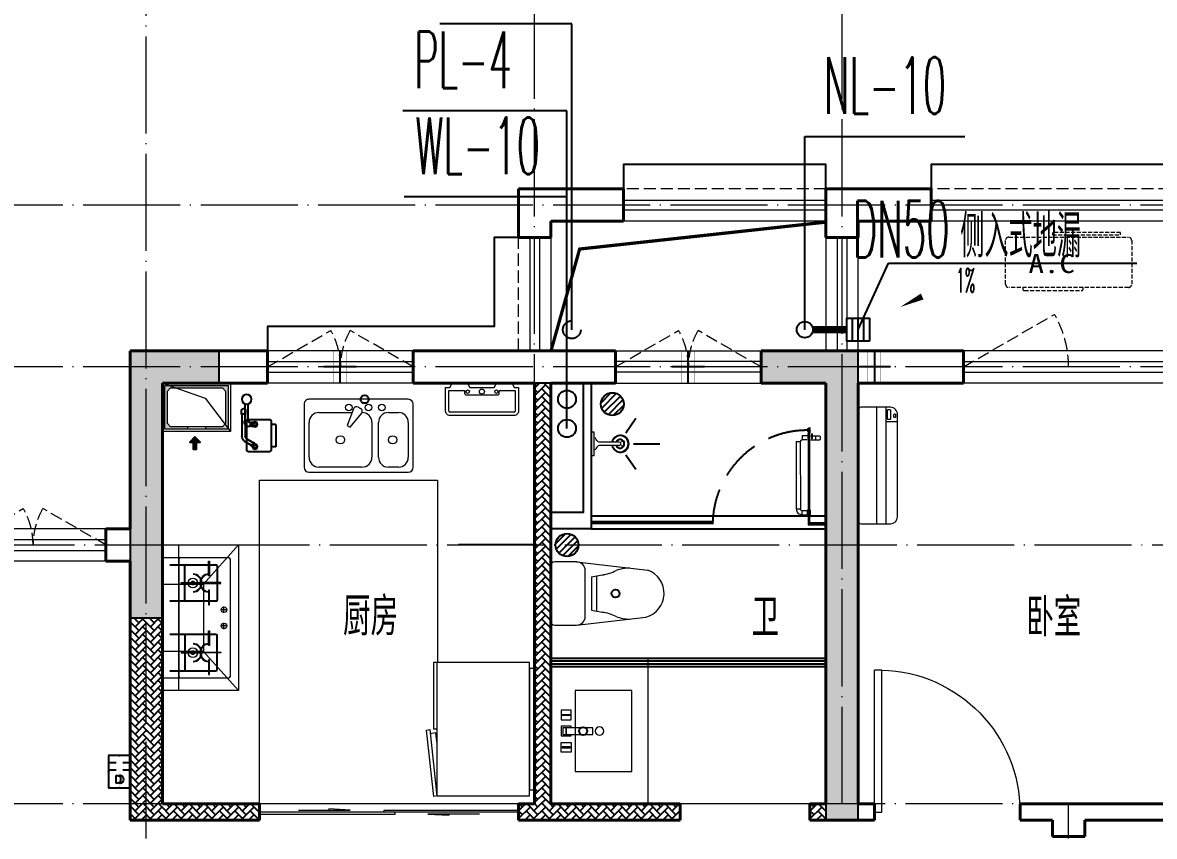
# Model space of a CAD drawing. Extents: x 27938 to 1042331, y -235042 to 1535213.
# Drawn here: x 721352 to 728347, y 370824 to 375850 of the extents above; entities that cross this region are included whole.
import ezdxf
from ezdxf.enums import TextEntityAlignment as Align

# ---------------------------------------------------------------- set-up
doc = ezdxf.new("R2010")
doc.units = 0
doc.header["$LTSCALE"] = 1000
doc.header["$MEASUREMENT"] = 0
doc.linetypes.add('DASH', pattern=[0.35, 0.25, -0.1])
doc.linetypes.add('DOTE', pattern=[2.42, 2, -0.2, 0.02, -0.2])
for name, color, linetype in [('$RECOVER_210609100354-13', 7, 'Continuous'), ('$RECOVER_210609100354-32', 7, 'Continuous'), ('3.5方案汇报，与郭总、侯月琴确定户型_t8$0$2020.03.04 -1安徽标准化洋房户型(UA）_t8_t8$0$看线', 154, 'Continuous'), ('AH-FURNITURE', 1, 'Continuous'), ('COLUMN', 9, 'Continuous'), ('CURTWALL', 4, 'Continuous'), ('DIM_凝结', 3, 'Continuous'), ('DIM_污水', 3, 'Continuous'), ('DIM_雨水', 3, 'Continuous'), ('DIM_餐饮排水', 3, 'Continuous'), ('EQUIP-安防', 3, 'Continuous'), ('EQUIP_地漏', 7, 'Continuous'), ('EQUIP_污水', 7, 'Continuous'), ('IP-bath&kitchen-JOHNSON', 4, 'Continuous'), ('P-bath&kitchen-JOHNSON', 4, 'Continuous'), ('PIPE-凝结', 150, 'N'), ('PUB_TEXT', 4, 'Continuous'), ('TWT_LEAD', 3, 'Continuous'), ('VPIPE-凝结', 150, 'Continuous'), ('VPIPE-污水', 2, 'W'), ('VPIPE-雨水', 4, 'DASH'), ('VPIPE-餐饮排水', 41, 'P'), ('保温', 6, 'Continuous'), ('建筑-排气道', 9, 'Continuous'), ('机电标识类', 1, 'Continuous'), ('看线', 251, 'Continuous')]:
    doc.layers.add(name, color=color, linetype=linetype)
for name, color, linetype, lineweight in [('DOTE', 19, 'DOTE', 9), ('LVTRY', 1, 'Continuous', 13), ('PUB_HATCH', 8, 'Continuous', 9), ('WALL', 9, 'Continuous', 40), ('WINDOW', 8, 'Continuous', 15), ('平面-排水沟', 86, 'Continuous', 15), ('平面-栏杆', 135, 'Continuous', 15), ('平面-看线', 45, 'Continuous', 15), ('平面-空调室内机', 176, 'Continuous', 9), ('平面-空调预留孔', 173, 'Continuous', 15), ('空调', 76, 'Continuous', 13), ('立面-洞口示意', 152, 'Continuous', 13)]:
    doc.layers.add(name, color=color, linetype=linetype, lineweight=lineweight)
doc.styles.add('_TCH_DIM', font='SIMPLEX.shx', dxfattribs={"width": 0.6, "oblique": 10, "bigfont": 'hztxt.shx'})
doc.styles.add('_TEL_DIM', font='SIMPLEX', dxfattribs={"width": 0.8, "height": 3.5, "bigfont": 'HZTXT'})
doc.styles.add('_TWT_SERIAL', font='simplex.shx', dxfattribs={"width": 0.6, "oblique": 10, "height": 3, "bigfont": 'aadri.shx'})
doc.styles.add('DIM_FONT', font='SIMPLEX.shx', dxfattribs={"width": 0.56})
doc.styles.get("Standard").update_dxf_attribs({"font": 'gbenor.shx', "bigfont": 'gbcbig.shx'})
doc.styles.add('黑体', font='simhei.ttf')
doc.linetypes.add('N', pattern='A,3,-0.2,["N",Standard,S=0.25,R=0,X=-0.1,Y=-0.115],-0.2', length=3.4)
doc.linetypes.add('P', pattern='A,3,-0.2,["P",Standard,S=0.25,R=0,X=-0.1,Y=-0.115],-0.2', length=3.4)
doc.linetypes.add('W', pattern='A,3,-0.2,["W",Standard,S=0.25,R=0,X=-0.1,Y=-0.115],-0.2', length=3.4)
pattern_1 = [(45, (0, 0), (0, 47.4157523), [100.584, -33.528]), (135, (23.708, 23.708), (3e-15, 47.4157523), [100.584, -33.528])]

# ---------------------------------------------------------------- blocks, each defined once
blk = doc.blocks.new('GFDGDGRDGRDG')
at = {"layer": 'DOTE', "linetype": 'DOTE', "ltscale": 0.3}
for p, q in [((615293.7, 360558.3), (615293.7, 376108.3)), ((617693.7, 368758.3), (617693.7, 376108.3)), ((619593.7, 368758.3), (619593.7, 376108.3)), ((626393.7, 372458.3), (573593.7, 372458.3)), ((626393.7, 371458.3), (573593.7, 371458.3)), ((573593.7, 370358.3), (626393.7, 370358.3)), ((626393.7, 368758.3), (573593.7, 368758.3)), ((620993.7, 360558.3), (620993.7, 368758.3))]:
    blk.add_line(p, q, dxfattribs=at)
blk = doc.blocks.new('A$C001338C2')
at = {"color": 0}
for p, q in [((845, 303.6), (55, 303.6)), ((109.1, 214.8), (109.1, 303.6)), ((0, 248.6), (0, 22)), ((900, 22), (900, 248.6)), ((22, 0), (878, 0))]:
    blk.add_line(p, q, dxfattribs=at)
at = {"color": 0, "lineweight": 5}
for p, q in [((900, 214.8), (0, 214.8)), ((900, 143.2), (0, 143.2))]:
    blk.add_line(p, q, dxfattribs=at)
at = {"color": 0}
for points in [[(73.1, 275), (56.8, 275, -0.414214), (51.3, 280.5), (51.3, 283.4, -0.414214), (56.8, 288.9), (73.1, 288.9, -0.414214), (78.6, 283.4), (78.6, 280.5, -0.414214)], [(89.2, 226.4), (22.2, 226.4, -0.414214), (16.7, 231.9), (16.7, 243.1, -0.414214), (22.2, 248.6), (89.2, 248.6, -0.414214), (94.7, 243.1), (94.7, 231.9, -0.414214)]]:
    blk.add_lwpolyline(points, format="xyb", close=True, dxfattribs=at)
for centre, radius, start, end in [((55, 248.6), 55, 90, 180), ((845, 248.6), 55, 360, 90), ((22, 22), 22, 180, 270), ((878, 22), 22, 270, 360)]:
    blk.add_arc(centre, radius, start, end, dxfattribs=at)
blk = doc.blocks.new('dongkong')
at = {"color": 0}
blk.add_wipeout([(-603756, 210771), (-603756, 210570.8), (-603836, 210570.8), (-603836, 210771)], dxfattribs=at)
at = {"layer": '机电标识类', "color": 0, "linetype": 'DASH', "ltscale": 400}
for p, q in [((-603796, 210771), (-603796, 210570.8)), ((-603896, 210670.7), (-603696, 210670.7))]:
    blk.add_line(p, q, dxfattribs=at)
at = {"layer": '空调', "color": 0, "linetype": 'DASH', "const_width": 2}
blk.add_lwpolyline([(-603756, 210771), (-603756, 210570.8), (-603836, 210570.8), (-603836, 210771)], close=True, dxfattribs=at)
blk = doc.blocks.new('VDVDVDCZSCCS')
at = {"layer": '保温', "linetype": 'ByBlock', "ltscale": 10}
h = blk.add_hatch(dxfattribs=at)
h.set_pattern_fill('AR-HBONE', color=251, scale=55)
h.set_pattern_definition(pattern_1)
h.paths.add_polyline_path([(554116.6, 373623.7), (554116.5, 371023.7), (554016.5, 371023.7), (554016.6, 373623.7)])
h = blk.add_hatch(dxfattribs=at)
h.set_pattern_fill('AR-HBONE', color=251, scale=55)
h.set_pattern_definition(pattern_1)
h.paths.add_polyline_path([(551716.6, 372173.7), (551716.5, 370923.7), (551516.5, 370923.7), (551516.6, 372173.7)])
h = blk.add_hatch(dxfattribs=at)
h.set_pattern_fill('AR-HBONE', color=251, scale=55)
h.set_pattern_definition(pattern_1)
h.paths.add_polyline_path([(551716.5, 370923.7), (551716.5, 371023.7), (552316.5, 371023.7), (552316.5, 370923.7)])
h = blk.add_hatch(dxfattribs=at)
h.set_pattern_fill('AR-HBONE', color=251, scale=55)
h.set_pattern_definition(pattern_1)
edge = h.paths.add_edge_path()
edge.add_line((553916.6, 370923.7), (553916.6, 371023.7))
edge.add_line((553917.7, 371023.7), (554916.5, 371023.7))
edge.add_line((554916.5, 371023.7), (554916.5, 370923.7))
edge.add_line((554916.5, 370923.7), (553916.6, 370923.7))
h = blk.add_hatch(dxfattribs=at)
h.set_pattern_fill('AR-HBONE', color=251, scale=55)
h.set_pattern_definition(pattern_1)
h.paths.add_polyline_path([(555716.5, 370923.7), (555716.5, 371023.7), (555816.5, 371023.7), (555816.5, 370923.7)])
at = {"layer": '保温', "color": 251, "linetype": 'ByBlock', "ltscale": 10}
blk.add_line((554116.6, 373623.7), (554016.6, 373623.7), dxfattribs=at)
blk = doc.blocks.new('HFHFHFHFTF')
at = {"layer": 'PUB_HATCH'}
for points in [[(576466.6, 373623.7), (576466.6, 373823.7), (575916.6, 373823.7), (575916.6, 372173.7), (576116.6, 372173.7), (576116.6, 373623.7)], [(580416.6, 373823.7), (579816.6, 373823.7), (579816.6, 373623.7), (580216.6, 373623.7), (580216.6, 370923.7), (580416.6, 370923.7)]]:
    blk.add_hatch(color=256, dxfattribs=at).paths.add_polyline_path(points)
at = {"layer": 'COLUMN', "color": 8}
for p, q in [((576466.6, 373823.7), (575916.6, 373823.7)), ((575916.6, 373823.7), (575916.6, 372173.7)), ((576466.6, 373623.7), (576466.6, 373823.7)), ((580416.6, 373823.7), (579816.6, 373823.7)), ((579816.6, 373823.7), (579816.6, 373623.7)), ((580416.6, 370923.7), (580416.6, 373823.7)), ((576116.6, 372173.7), (576116.6, 373623.7)), ((576116.6, 373623.7), (576466.6, 373623.7)), ((579816.6, 373623.7), (580216.6, 373623.7)), ((580216.6, 373623.7), (580216.6, 370923.7)), ((575916.6, 372173.7), (576116.6, 372173.7)), ((580216.6, 370923.7), (580416.6, 370923.7))]:
    blk.add_line(p, q, dxfattribs=at)
blk = doc.blocks.new('A$C60D053AF')
at = {"layer": 'AH-FURNITURE', "color": 0}
for p, q in [((232.5, -90), (128.3, -90)), ((232.5, -110), (128.3, -110)), ((192.5, -71), (327.6, -71)), ((192.5, -91), (327.6, -91)), ((245, -129.5), (245, -122.5)), ((265, -129.5), (265, -122.5)), ((341.7, -96.9), (370, -143.2)), ((355.9, -82.7), (384.2, -129)), ((255, -281), (255, -251)), ((393, -281), (393, -251)), ((255, -281), (393, -281))]:
    blk.add_line(p, q, dxfattribs=at)
for points in [[(170, -68, 1), (170, -94), (192.5, -94), (192.5, -68)], [(234, -251), (414, -251, 0.414214), (424, -241), (424, -111, 0.414214), (414, -101), (234, -101, 0.414214), (224, -111), (224, -241, 0.414214)], [(268, -122.5), (268, -107, 0.414214), (248, -87), (232.5, -87), (232.5, -113), (242, -113), (242, -122.5)], [(242, -152, 1), (268, -152), (268, -129.5), (242, -129.5)], [(383.8, -161.2, 1), (402.2, -142.8), (386.3, -126.9), (367.9, -145.3)]]:
    blk.add_lwpolyline(points, format="xyb", close=True, dxfattribs=at)
for centre, radius in [((100, -100), 30), ((255, -152), 15), ((393, -152), 15), ((255, -152), 10), ((393, -152), 10)]:
    blk.add_circle(centre, radius, dxfattribs=at)
for radius in [40, 20]:
    blk.add_arc((327.6, -111), radius, 45, 90, dxfattribs=at)
blk = doc.blocks.new('*U40')
h = blk.add_hatch(color=0)
h.set_gradient(color1=(0, 0, 255), rotation=180, tint=1)
h.paths.add_polyline_path([(0, 0), (-6.35, -6.35), (-6.35, -2.159), (-15, -2.159), (-15, 2.159), (-6.35, 2.159), (-6.35, 6.35)])
at = {"color": 0, "linetype": 'Continuous'}
blk.add_lwpolyline([(0, 0), (-6.35, -6.35), (-6.35, -2.159), (-15, -2.159), (-15, 2.159), (-6.35, 2.159), (-6.35, 6.35)], close=True, dxfattribs=at)
blk = doc.blocks.new('sgrsefv')
at = {"layer": 'PUB_HATCH'}
blk.add_hatch(color=0, dxfattribs=at).paths.add_polyline_path([(1112933.3, 840916.3), (1112933.3, 840646.3), (1113073.3, 840646.3), (1113073.3, 840661.3), (1112968.3, 840661.3), (1112948.3, 840681.3), (1112948.3, 840881.3), (1112968.3, 840901.3), (1113288.3, 840901.3), (1113308.3, 840881.3), (1113308.3, 840681.3), (1113288.3, 840661.3), (1113183.3, 840661.3), (1113183.3, 840646.3), (1113323.3, 840646.3), (1113323.3, 840916.3)])
at = {"layer": 'LVTRY', "color": 0}
for p, q in [((1113073.3, 840661.3), (1113073.3, 840646.3)), ((1113183.3, 840661.3), (1113183.3, 840646.3))]:
    blk.add_line(p, q, dxfattribs=at)
for points in [[(1112918.3, 840931.3), (1113338.3, 840931.3), (1113338.3, 840631.3), (1112918.3, 840631.3)], [(1112933.3, 840916.3), (1113323.3, 840916.3), (1113323.3, 840646.3), (1112933.3, 840646.3)], [(1113288.3, 840661.3), (1112968.3, 840661.3), (1112948.3, 840681.3), (1112948.3, 840881.3), (1112968.3, 840901.3), (1113288.3, 840901.3), (1113308.3, 840881.3), (1113308.3, 840681.3), (1113288.3, 840661.3)]]:
    blk.add_lwpolyline(points, close=True, dxfattribs=at)
at = {"layer": '立面-洞口示意', "color": 0}
blk.add_lwpolyline([(1112918.3, 840931.3), (1113181.8, 840837.4), (1113338.3, 840631.3)], dxfattribs=at)
at = {"layer": '建筑-排气道', "color": 8, "xscale": -5, "yscale": 5, "zscale": 5, "rotation": 270}
blk.add_blockref('*U40', (1113118.4, 840599), dxfattribs=at)
blk = doc.blocks.new('rtyg7uyhg')
at = {"layer": 'LVTRY', "color": 0}
for p, q in [((194234.6, 45488.8), (193621, 45488.8)), ((193590.3, 45458.1), (193590.3, 45069.5)), ((193682.3, 45407), (193887.8, 45407)), ((193896.4, 45429.9), (193857.6, 45326.3)), ((193875.3, 45316), (193945.6, 45401.5)), ((193925.8, 45440.4), (193940.1, 45432.2)), ((194111.9, 45407), (194173.3, 45407)), ((194265.3, 45069.5), (194265.3, 45458.1)), ((193621, 45130.8), (193621, 45345.6)), ((194009.6, 45345.6), (194009.6, 45130.8)), ((194050.5, 45130.8), (194050.5, 45345.6)), ((194234.6, 45345.6), (194234.6, 45130.8)), ((193857.6, 45326.3), (193875.3, 45316)), ((193948.3, 45069.5), (193682.3, 45069.5)), ((194173.3, 45069.5), (194111.9, 45069.5)), ((193621, 45038.8), (194234.6, 45038.8))]:
    blk.add_line(p, q, dxfattribs=at)
for centre, radius in [((193866.4, 45437.7), 20.5), ((193989.2, 45437.7), 20.5), ((194071, 45437.7), 20.5), ((193815.3, 45238.2), 25.6), ((194137.5, 45238.2), 25.6)]:
    blk.add_circle(centre, radius, dxfattribs=at)
for centre, radius, start, end in [((193621, 45458.1), 30.7, 89.99999, 179.99999), ((194234.6, 45458.1), 30.7, 359.99999, 89.99999), ((193682.3, 45345.6), 61.4, 89.99999, 179.99999), ((193915.6, 45422.7), 20.5, 59.99999, 159.46231), ((193929.8, 45414.5), 20.5, 320.53767, 59.99999), ((193948.3, 45345.6), 61.4, 359.99999, 89.99999), ((194111.9, 45345.6), 61.4, 89.99999, 179.99999), ((194173.3, 45345.6), 61.4, 359.99999, 89.99999), ((193682.3, 45130.8), 61.4, 179.99999, 269.99999), ((193948.3, 45130.8), 61.4, 269.99999, 359.99999), ((194111.9, 45130.8), 61.4, 179.99999, 269.99999), ((194173.3, 45130.8), 61.4, 269.99999, 359.99999), ((193621, 45069.5), 30.7, 179.99999, 269.99999), ((194234.6, 45069.5), 30.7, 269.99999, 359.99999)]:
    blk.add_arc(centre, radius, start, end, dxfattribs=at)
at = {"layer": 'LVTRY', "color": 0, "style": 'DIM_FONT', "width": 0.8, "flags": 9}
for tag in ['YSIZE', 'XSIZE']:
    blk.add_attdef(tag, (193927.8, 45487.8), '', height=0.5, rotation=89.99999, dxfattribs=at)
blk = doc.blocks.new('A-Kitchen-7')
at = {"layer": 'LVTRY', "color": 0}
for p, q in [((-518.7, 779.7), (-7.2, 834.3)), ((-3.6, 810.6), (-515, 756)), ((-29.1, 767), (-35.2, 806.4)), ((-7.2, 834.3), (-3.6, 810.6)), ((-515, 756), (-518.7, 779.7)), ((515, 756), (-515, 756)), ((-515, 756), (-515, 40)), ((-485.6, 760.5), (-484.9, 756)), ((-29.1, 767), (-112.1, 756)), ((515, 780), (0, 780)), ((0, 756), (0, 780)), ((515, 756), (515, 780)), ((515, 40), (515, 756)), ((-515, 40), (515, 40))]:
    blk.add_line(p, q, dxfattribs=at)
blk.add_lwpolyline([(-468.9, 40), (-468.9, 0), (468.9, 0), (468.9, 40)], close=True, dxfattribs=at)
blk = doc.blocks.new('FRSDFDGDGDRGDR')
at = {"layer": '平面-空调预留孔', "color": 0}
for p, q in [((699618.9, 775447.8), (699746.3, 775447.8)), ((699746.3, 775447.8), (699746.3, 775355.4)), ((699612.3, 775044), (699612.3, 775441.2)), ((699719.9, 775342.2), (699719.9, 775143)), ((699726.5, 775348.8), (699739.7, 775348.8)), ((699726.5, 775136.4), (699739.7, 775136.4)), ((699746.3, 775129.8), (699746.3, 775037.4)), ((699746.3, 775037.4), (699618.9, 775037.4))]:
    blk.add_line(p, q, dxfattribs=at)
blk.add_lwpolyline([(699766.1, 775166.7), (699792.5, 775153.5), (699792.5, 775057.2), (699766.1, 775044), (699766.1, 775017.6), (699618.9, 775017.6, -0.414214), (699592.5, 775044), (699592.5, 775441.2, -0.414214), (699618.9, 775467.6), (699766.1, 775467.6), (699766.1, 775441.2), (699792.5, 775428), (699792.5, 775331.6), (699766.1, 775318.4)], format="xyb", close=True, dxfattribs=at)
for centre, radius in [((699739.7, 775331.6), 10.6), ((699739.7, 775243.2), 15.8), ((699739.7, 775153.5), 10.6)]:
    blk.add_circle(centre, radius, dxfattribs=at)
for centre, start, end in [((699618.9, 775441.2), 90, 180), ((699726.5, 775342.2), 90, 180), ((699739.7, 775355.4), 270, 360), ((699726.5, 775143), 180, 270), ((699739.7, 775129.8), 0, 90), ((699618.9, 775044), 180, 270)]:
    blk.add_arc(centre, 6.6, start, end, dxfattribs=at)
blk = doc.blocks.new('vcxvcdfvdxv')
at = {"layer": 'LVTRY', "color": 0}
for p, q in [((582293.7, 370358.3), (582763.9, 370358.3)), ((582393.7, 369458.3), (582393.7, 370358.3)), ((582547.9, 370115.4), (582763.9, 370358.3)), ((582763.9, 370358.3), (582763.9, 369458.3)), ((582703.7, 370278.3), (582303.7, 370278.3)), ((582338.7, 370238.3), (582623.7, 370238.3)), ((582393.7, 370268.3), (582393.7, 369548.3)), ((582578.9, 370168.3), (582578.9, 370258.3)), ((582578.9, 370258.3), (582583.4, 370258.3)), ((582583.4, 370258.3), (582583.4, 370168.3)), ((582713.7, 369548.3), (582713.7, 370268.3)), ((582338.7, 370233.3), (582623.7, 370233.3)), ((582428.7, 370018.3), (582428.7, 370228.3)), ((582433.7, 370018.3), (582433.7, 370228.3)), ((582583.4, 370168.3), (582578.9, 370168.3)), ((582628.7, 370228.3), (582628.7, 370018.3)), ((582633.7, 370228.3), (582633.7, 370018.3)), ((582293.7, 370115.4), (582547.9, 370115.4)), ((582393.7, 369700.3), (582393.7, 370115.4)), ((582408.7, 370125.6), (582536.2, 370125.6)), ((582408.7, 370121.1), (582408.7, 370125.6)), ((582536.2, 370121.1), (582408.7, 370121.1)), ((582653.7, 370125.6), (582526.2, 370125.6)), ((582526.2, 370125.6), (582526.2, 370121.1)), ((582526.2, 370121.1), (582653.7, 370121.1)), ((582536.2, 370125.6), (582536.2, 370121.1)), ((582547.9, 370115.4), (582547.9, 369700.3)), ((582653.7, 370121.1), (582653.7, 370125.6)), ((582583.4, 370078.3), (582578.9, 370078.3)), ((582578.9, 370078.3), (582578.9, 369988.3)), ((582583.4, 369988.3), (582583.4, 370078.3)), ((582623.7, 370013.3), (582338.7, 370013.3)), ((582623.7, 370008.3), (582338.7, 370008.3)), ((582578.9, 369988.3), (582583.4, 369988.3)), ((582693.1, 369958.3), (582654.3, 369958.3)), ((582673.7, 369938.9), (582673.7, 369977.7)), ((582578.9, 369738.3), (582578.9, 369828.3)), ((582578.9, 369828.3), (582583.4, 369828.3)), ((582583.4, 369828.3), (582583.4, 369738.3)), ((582693.1, 369858.3), (582654.3, 369858.3)), ((582673.7, 369838.9), (582673.7, 369877.7)), ((582623.7, 369808.3), (582338.7, 369808.3)), ((582623.7, 369803.3), (582338.7, 369803.3)), ((582428.7, 369798.3), (582428.7, 369588.3)), ((582433.7, 369798.3), (582433.7, 369588.3)), ((582628.7, 369588.3), (582628.7, 369798.3)), ((582633.7, 369588.3), (582633.7, 369798.3)), ((582547.9, 369700.3), (582293.7, 369700.3)), ((582536.2, 369695.6), (582408.7, 369695.6)), ((582408.7, 369695.6), (582408.7, 369691.1)), ((582408.7, 369691.1), (582536.2, 369691.1)), ((582526.2, 369691.1), (582526.2, 369695.6)), ((582526.2, 369695.6), (582653.7, 369695.6)), ((582653.7, 369691.1), (582526.2, 369691.1)), ((582536.2, 369691.1), (582536.2, 369695.6)), ((582763.9, 369458.3), (582547.9, 369700.3)), ((582583.4, 369738.3), (582578.9, 369738.3)), ((582653.7, 369695.6), (582653.7, 369691.1)), ((582583.4, 369648.3), (582578.9, 369648.3)), ((582578.9, 369648.3), (582578.9, 369558.3)), ((582583.4, 369558.3), (582583.4, 369648.3)), ((582303.7, 369538.3), (582703.7, 369538.3)), ((582338.7, 369583.3), (582623.7, 369583.3)), ((582338.7, 369578.3), (582623.7, 369578.3)), ((582578.9, 369558.3), (582583.4, 369558.3)), ((582763.9, 369458.3), (582293.7, 369458.3))]:
    blk.add_line(p, q, dxfattribs=at)
blk.add_lwpolyline([(582893.7, 368758.3), (582893.7, 370758.3), (583993.7, 370758.3), (583993.7, 369632.3)], dxfattribs=at)
for centre, radius in [((582481.2, 370123.3), 29.7), ((582481.2, 370123.3), 11.7), ((582673.7, 369958.3), 17), ((582673.7, 369858.3), 17), ((582481.2, 369693.3), 29.7), ((582481.2, 369693.3), 11.7)]:
    blk.add_circle(centre, radius, dxfattribs=at)
for centre, radius, start, end in [((582403.7, 370268.3), 10, 90, 180), ((582438.7, 370228.3), 10, 90, 180), ((582623.7, 370228.3), 10, 0, 90), ((582703.7, 370268.3), 10, 0, 90), ((582438.7, 370228.3), 5, 90, 180), ((582481.2, 370123.3), 56.7, 2.27424, 87.72576), ((582481.2, 370123.3), 52.2, 2.47041, 87.52959), ((582581.2, 370123.3), 56.7, 92.27424, 177.72576), ((582581.2, 370123.3), 52.2, 92.47041, 177.52959), ((582623.7, 370228.3), 5, 0, 90), ((582481.2, 370123.3), 56.7, 272.27424, 357.72576), ((582481.2, 370123.3), 52.2, 272.47041, 357.52959), ((582581.2, 370123.3), 56.7, 182.27424, 267.72576), ((582581.2, 370123.3), 52.2, 182.47041, 267.52959), ((582438.7, 370018.3), 10, 180, 270), ((582438.7, 370018.3), 5, 180, 270), ((582623.7, 370018.3), 5, 270, 0), ((582623.7, 370018.3), 10, 270, 0), ((582438.7, 369798.3), 10, 90, 180), ((582438.7, 369798.3), 5, 90, 180), ((582481.2, 369693.3), 56.7, 2.27424, 87.72576), ((582581.2, 369693.3), 56.7, 92.27424, 177.72576), ((582623.7, 369798.3), 10, 0, 90), ((582623.7, 369798.3), 5, 0, 90), ((582481.2, 369693.3), 52.2, 2.47041, 87.52959), ((582481.2, 369693.3), 56.7, 272.27424, 357.72576), ((582481.2, 369693.3), 52.2, 272.47041, 357.52959), ((582581.2, 369693.3), 56.7, 182.27424, 267.72576), ((582581.2, 369693.3), 52.2, 92.47041, 177.52959), ((582581.2, 369693.3), 52.2, 182.47041, 267.52959), ((582403.7, 369548.3), 10, 180, 270), ((582438.7, 369588.3), 10, 180, 270), ((582438.7, 369588.3), 5, 180, 270), ((582623.7, 369588.3), 5, 270, 0), ((582623.7, 369588.3), 10, 270, 0), ((582703.7, 369548.3), 10, 270, 0)]:
    blk.add_arc(centre, radius, start, end, dxfattribs=at)
at = {"color": 8}
for name, p in [('sgrsefv', (-530624.6, -469573)), ('rtyg7uyhg', (389578.4, 325769.5))]:
    blk.add_blockref(name, p, dxfattribs=at)
at = {"color": 8, "rotation": 90}
blk.add_blockref('FRSDFDGDGDRGDR', (1359511.2, -328434.2), dxfattribs=at)
at = {"color": 8, "xscale": -1, "rotation": 90}
blk.add_blockref('A$C60D053AF', (582713.7, 371358.3), dxfattribs=at)
at = {"layer": 'LVTRY', "color": 8, "extrusion": (0, 0, -1), "xscale": -0.7999999999883585, "yscale": 0.7999999999883585, "zscale": -0.7999999999883585, "rotation": 270}
blk.add_blockref('A-Kitchen-7', (-584593.7, 369220.3), dxfattribs=at)
blk = doc.blocks.new('$equip$00002628')
at = {"color": 0, "linetype": 'Continuous'}
for p, q in [((-0.625, 0.415), (0.625, 0.415)), ((-0.625, -0.415), (-0.625, 0.415)), ((-0.472, 0.01), (-0.409, 0.01)), ((-0.446, -0.138), (-0.395, 0.058)), ((-0.395, 0.058), (-0.395, 0.058)), ((-0.395, 0.058), (-0.206, 0.058)), ((-0.206, 0.058), (-0.155, -0.138)), ((-0.191, 0.01), (-0.129, 0.01)), ((0.071, 0.129), (0.071, 0.415)), ((0.35, 0.129), (0.35, 0.415)), ((0.625, 0.415), (0.625, -0.415)), ((0.625, -0.415), (-0.625, -0.415)), ((-0.155, -0.138), (-0.446, -0.138)), ((0.071, -0.415), (0.071, -0.129)), ((0.35, -0.415), (0.35, -0.129))]:
    blk.add_line(p, q, dxfattribs=at)
at = {"color": 0, "const_width": 0.05}
blk.add_lwpolyline([(-0.625, 0.415), (0.625, 0.415), (0.625, -0.415), (-0.625, -0.415), (-0.625, 0.415), (0.625, 0.415)], dxfattribs=at)
at = {"color": 0, "linetype": 'Continuous'}
blk.add_arc((-0.3, -0.011), 0.173, 6.9897, 173.0103, dxfattribs=at)
at = {"color": 0}
for p in [(-0.625, 0), (0, 0.415), (0, -0.415), (0.625, 0)]:
    blk.add_point(p, dxfattribs=at)
at = {"color": 0, "style": '_TEL_DIM', "flags": 1}
blk.add_attdef('A', text='', height=0.000025, dxfattribs=at).set_placement((0, 0), align=Align.MIDDLE_CENTER)
blk = doc.blocks.new('HGFHGGGDFGRD')
at = {"layer": 'EQUIP-安防', "color": 8, "xscale": -160, "yscale": 160, "zscale": 160, "rotation": 270}
blk.add_blockref('$equip$00002628', (721950.2, 371223.7), dxfattribs=at)
blk = doc.blocks.new('gsergvr')
at = {"layer": '平面-空调预留孔', "color": 0, "linetype": 'DASH', "ltscale": 0.1}
for p, q in [((34075.4, 17176.2), (34075.4, 17166.2)), ((34085.4, 17156.2), (34438.2, 17156.2)), ((34448.2, 17166.2), (34448.2, 17176.2))]:
    blk.add_line(p, q, dxfattribs=at)
blk.add_lwpolyline([(34679.3, 17515.3), (34259.5, 17515.3), (34259.5, 17500.2), (34679.3, 17500.2)], close=True, dxfattribs=at)
blk.add_lwpolyline([(34728.6, 17176.2), (33988.6, 17176.2, -0.414214), (33968.6, 17196.2), (33968.6, 17466.2, -0.414214), (33988.6, 17486.2), (34728.6, 17486.2, -0.414214), (34748.6, 17466.2), (34748.6, 17196.2, -0.414214)], format="xyb", close=True, dxfattribs=at)
for centre, start, end in [((34085.4, 17166.2), 180, 270), ((34438.2, 17166.2), 270, 0)]:
    blk.add_arc(centre, 10, start, end, dxfattribs=at)
at = {"layer": '平面-空调预留孔', "color": 0, "linetype": 'DASH', "ltscale": 0.1, "style": '黑体', "width": 1.2}
blk.add_text('A.C', height=117.05, dxfattribs=at).set_placement((34110.9, 17264.8))
blk = doc.blocks.new('rtyryrtyeeretee')
at = {"layer": '平面-空调预留孔', "color": 8}
blk.add_blockref('gsergvr', (635673.5, 326705.8), dxfattribs=at)
blk = doc.blocks.new('rrrrrrrrrrrra')
at = {"color": 0}
for p, q in [((-112.4, 458.7), (-112.4, 324.3)), ((252.6, 483.7), (-87.4, 483.7)), ((277.6, 324.3), (277.6, 458.7)), ((-112.4, 324.3), (-63.7, -103.4)), ((277.6, 324.3), (227.5, -115.6)), ((-59.1, 271.1), (224.3, 271.1)), ((-20.6, 232.4), (-34.2, 153.6)), ((185.8, 232.4), (-20.6, 232.4)), ((185.8, 232.4), (199.4, 153.6)), ((191.3, 200.5), (-26.1, 200.5))]:
    blk.add_line(p, q, dxfattribs=at)
for centre, radius, start, end in [((-87.4, 458.7), 25, 90, 180), ((252.6, 458.7), 25, 0, 90), ((-59.1, 324.3), 53.3, 180, 270), ((224.3, 324.3), 53.3, 270, 0), ((-322.6, 209.8), 293.8, 333.53685, 351.48282), ((487.8, 209.8), 293.8, 188.51718, 206.46315), ((149, -3.2), 224.1, 158.52022, 180), ((16.2, -3.2), 224.1, 0, 21.47978), ((83.8, -63.6), 152.8, 195.07732, 340.11812)]:
    blk.add_arc(centre, radius, start, end, dxfattribs=at)
blk = doc.blocks.new('A$C1E0F638F')
at = {"color": 0}
for points in [[(499.7, 435.1), (499.7, 85.1), (0, 85.1), (0, 435.1)], [(269.9, 30), (229.9, 30), (229.9, 195), (269.9, 195)], [(119.9, 0), (179.9, 0), (179.9, 60), (119.9, 60)], [(146.9, 55), (152.9, 55), (152.9, 5), (146.9, 5)], [(229.9, 30), (269.9, 30), (269.9, 10), (229.9, 10)], [(379.9, 0), (319.9, 0), (319.9, 60), (379.9, 60)], [(352.9, 55), (346.9, 55), (346.9, 5), (352.9, 5)]]:
    blk.add_lwpolyline(points, close=True, dxfattribs=at)
blk.add_lwpolyline([(269.9, 60), (279.9, 60), (279.9, 0), (219.9, 0), (219.9, 60), (229.9, 60)], dxfattribs=at)
blk.add_circle((249.9, 236.3), 26, dxfattribs=at)
blk = doc.blocks.new('135')
blk.add_hatch(color=0).paths.add_polyline_path([(4.8, 1.8), (3.6, -1), (-4.7, 2.5), (-3.5, 5.3)])
at = {"color": 0}
for p, q in [((-6.3, 2.6), (5.4, -2.3)), ((-5.7, 2.9), (-5.2, 2.7)), ((-5.6, 18.9), (-3.4, 19.4)), ((-3.4, 19.4), (-5.5, 19.4)), ((5.2, 10.9), (-5.3, 10.9)), ((5.2, 9.7), (-5.2, 9.7)), ((-5.2, 2.7), (-3.8, 5.9)), ((-5, 10.9), (-5, 30.5)), ((-3.8, 5.9), (5.4, 2.1)), ((0, 0), (0, 39.1)), ((5.6, 18.9), (3.4, 19.3)), ((3.4, 19.3), (5.6, 19.3)), ((4.1, -1.2), (5.4, 2.1)), ((5, 10.9), (5, 32.3)), ((4.1, -1.2), (5.7, -1.8))]:
    blk.add_line(p, q, dxfattribs=at)
for centre, radius, start, end in [((6.2, 15.8), 13.5, 151.01474, 204.84033), ((13.5, 4.2), 20.5, 163.09243, 182.0012), ((-6, 3.6), 1, 184.22753, 248.46611), ((8.6, 15.5), 14.6, 166.278, 198.09535), ((13.5, 4.2), 19.5, 163.74431, 182.52687), ((-5.5, 3.3), 0.5, 181.9385, 247.25971), ((-5.2, 22.1), 0.5, 335.76434, 151.01474), ((3.8, 18.1), 9.42, 155.76434, 171.97728), ((5.2, 22.3), 0.5, 29.84246, 204.57404), ((-5.9, 17.2), 11.7, 10.47502, 24.57404), ((29.1, 6.7), 24, 172.94395, 199.23182), ((-6.3, 15.4), 12.4, 338.64492, 16.0476), ((-6, 15.8), 13.4, 334.91114, 29.84246), ((26.4, 6.3), 20.6, 169.14538, 199.95258), ((5.9, -1.2), 1.17, 247.45971, 19.95258), ((5.9, -1.4), 0.5, 247.45971, 19.23182)]:
    blk.add_arc(centre, radius, start, end, dxfattribs=at)
blk.add_open_spline([(-5, 30.5), (-4.1, 31.3), (-2.3, 33), (0.9, 29.2), (3.5, 31.1), (5, 32.3)], degree=3, knots=[0, 0, 0, 0, 3.066329, 6.218313, 11.124135, 11.124135, 11.124135, 11.124135], dxfattribs=at)
blk = doc.blocks.new('SDFAWERAWER')
at = {"layer": 'LVTRY', "color": 0}
for p, q in [((593987.8, -1242190.5), (593978.2, -1242214)), ((594017.1, -1242202.5), (593987.8, -1242190.5)), ((594015.8, -1242220.4), (594027.2, -1242192.7)), ((594025.7, -1242203.9), (594018.5, -1242221.5)), ((594022.6, -1242211.4), (594029.8, -1242193.8)), ((594025.4, -1242210.8), (594031.1, -1242196.8)), ((594027.2, -1242192.7), (594033, -1242195.1)), ((594029.8, -1242193.8), (594031.1, -1242196.8)), ((594032.2, -1242197.2), (594033, -1242195.1)), ((594033, -1242195.1), (594034, -1242197.4)), ((594033.8, -1242197.9), (594034, -1242197.4)), ((594047.3, -1242200.9), (594035.9, -1242228.7)), ((594041.6, -1242228.5), (594051.2, -1242205)), ((594049.9, -1242202), (594043.3, -1242218.2)), ((594047.3, -1242200.9), (594049.9, -1242202)), ((594049.9, -1242202), (594051.2, -1242205)), ((593941.2, -1242210.1), (593783.7, -1242594.8)), ((593964.6, -1242219.7), (593807.2, -1242604.4)), ((593941.2, -1242210.1), (593964.6, -1242219.7)), ((594007.5, -1242226), (593978.2, -1242214)), ((594015.8, -1242220.4), (594021.7, -1242222.8)), ((594018.5, -1242221.5), (594021.5, -1242220.3)), ((594025.4, -1242210.8), (594021.5, -1242220.3)), ((594022.6, -1242220.7), (594021.7, -1242222.8)), ((594021.7, -1242222.8), (594023.9, -1242221.9)), ((594024.2, -1242221.4), (594023.9, -1242221.9)), ((594027.7, -1242234.3), (594078.4, -1242255)), ((594035.9, -1242228.7), (594038.6, -1242229.7)), ((594037.3, -1242210.8), (594088, -1242231.6)), ((594038.6, -1242229.7), (594045.2, -1242213.6)), ((594038.6, -1242229.7), (594041.6, -1242228.5)), ((594057.1, -1242246.3), (594066.7, -1242222.8)), ((593783.7, -1242594.8), (593807.2, -1242604.4)), ((593803.2, -1242641.3), (593812.8, -1242617.9)), ((593812.8, -1242617.9), (593842.2, -1242629.9)), ((593845.2, -1242628.6), (593833.8, -1242656.3)), ((593845.2, -1242628.6), (593842.2, -1242629.9)), ((593847.8, -1242629.7), (593845.2, -1242628.6)), ((593803.2, -1242641.3), (593832.6, -1242653.3)), ((593842.2, -1242629.9), (593832.6, -1242653.3)), ((593833.8, -1242656.3), (593832.6, -1242653.3)), ((593836.5, -1242657.4), (593833.8, -1242656.3)), ((593847.8, -1242629.7), (593836.5, -1242657.4)), ((593847.1, -1242661.8), (593858.5, -1242634.1)), ((593847.1, -1242661.8), (593849.8, -1242662.9)), ((593849.8, -1242662.9), (593861.2, -1242635.2)), ((593852.1, -1242661.9), (593862.1, -1242637.4)), ((593858.5, -1242634.1), (593861.2, -1242635.2)), ((593861.2, -1242635.2), (593862.1, -1242637.4))]:
    blk.add_line(p, q, dxfattribs=at)
blk.add_lwpolyline([(593823.5, -1242717), (594045.8, -1242173.9), (594036.5, -1242170.2), (593814.2, -1242713.2)], close=True, dxfattribs=at)
blk.add_arc((594075.3, -1242240), 15.3, 281.79322, 33.70188, dxfattribs=at)
for centre, major_axis, start_param, end_param in [((593974.2, -1242223.6), (3.93, 9.6), 0, 1.570796), ((593816.8, -1242608.3), (13.5, 33.1), 1.570796, 3.141593), ((593816.8, -1242608.3), (3.93, 9.6), 1.570796, 3.141593)]:
    blk.add_ellipse(centre, major_axis=major_axis, ratio=1, start_param=start_param, end_param=end_param, dxfattribs=at)
at = {"layer": 'P-bath&kitchen-JOHNSON', "color": 0, "linetype": 'DASH'}
blk.add_arc((593809.8, -1242714), 586.2, 67.53695, 157.13247, dxfattribs=at)
at = {"layer": 'LVTRY', "color": 8, "xscale": -1, "rotation": 157.7329157530927}
blk.add_blockref('135', (594045.3, -1242161.9), dxfattribs=at)
blk = doc.blocks.new('A$C5DCB2F21')
at = {"layer": 'IP-bath&kitchen-JOHNSON', "color": 0}
for p, q in [((-68.3, -213.2), (-157.7, -275)), ((-0.1, -261.4), (-0.1, -424.7)), ((68.2, -213.2), (157.6, -275))]:
    blk.add_line(p, q, dxfattribs=at)
for centre, major_axis, ratio, start_param, end_param in [((0, -178.8), (-51, 0), 0.990052, -1.36297, 4.504563), ((0, -177.8), (-26.8, 0), 0.994812, -1.167677, 4.309269)]:
    blk.add_ellipse(centre, major_axis=major_axis, ratio=ratio, start_param=start_param, end_param=end_param, dxfattribs=at)
at = {"layer": 'LVTRY', "color": 0}
for p, q in [((73.6, 0), (-73.6, 0)), ((-10.5, -173.5), (-10.5, -49.3)), ((10.6, -173.5), (10.6, -49.3))]:
    blk.add_line(p, q, dxfattribs=at)
blk.add_lwpolyline([(73.6, 0), (73.6, -15.8), (-73.6, -15.8), (-73.6, 0)], dxfattribs=at)
for points in [[(-26.3, -30.7, -0.364142), (-37.8, -15.8, -0.020495)], [(-10.5, -49.4, 0.214893), (-26.3, -30.7, 7.649644)], [(10.6, -49.3, -0.21439), (26.3, -30.7, -7.649644)], [(26.3, -30.7, 0.364142), (37.8, -15.8, 0.020495)]]:
    blk.add_lwpolyline(points, format="xyb", dxfattribs=at)
blk.add_arc((0, -173.5), 10.5, 180, 0, dxfattribs=at)
for centre, major_axis, ratio, start_param, end_param in [((0, -181.3), (53.6, 0), 0.987577, 1.76809, 7.656688), ((-12.4, -164.7), (0, 1.43), 0.85, -1.570796, 4.712389), ((-12.4, -189.2), (0, 1.43), 0.85, 4.712389, 10.995574), ((12.5, -164.7), (0, 1.43), 0.85, 4.712389, 10.995574), ((12.5, -189.2), (0, 1.43), 0.85, 4.712389, 10.995574)]:
    blk.add_ellipse(centre, major_axis=major_axis, ratio=ratio, start_param=start_param, end_param=end_param, dxfattribs=at)
blk = doc.blocks.new('$TwtSys$00000137')
at = {"color": 7}
for p, q in [((-46.875, -93.75), (-46.875, 93.75)), ((0, -93.75), (0, 93.75)), ((46.875, -93.75), (46.875, 93.75))]:
    blk.add_line(p, q, dxfattribs=at)
blk.add_lwpolyline([(-93.75, -93.75), (93.75, -93.75), (93.75, 93.75), (-93.75, 93.75)], close=True, dxfattribs=at)
blk = doc.blocks.new('$WINLIB2D$00000001')
at = {"color": 0}
for points in [[(-0.5, 0.5), (-0.5, -0.5)], [(-0.5, 0.5), (0.5, 0.5)], [(0.5, -0.5), (0.5, 0.5)], [(0.5, 0.1667), (-0.5, 0.1667)], [(0.5, -0.1667), (-0.5, -0.1667)], [(-0.5, -0.5), (0.5, -0.5)]]:
    blk.add_lwpolyline(points, dxfattribs=at)
blk = doc.blocks.new('$DorLib2D$00000001')
for p, q in [((0.45, 0.975), (0.5, 0.975)), ((0.45, 0), (0.45, 0.975)), ((0.5, 0), (0.5, 0.975)), ((0.5, 0), (0.45, 0))]:
    blk.add_line(p, q)
at = {"lineweight": 13}
blk.add_arc((0.475, 0), 0.975, 91.46928, 180, dxfattribs=at)
blk = doc.blocks.new('$DorLib2D$00000131')
at = {"color": 0, "linetype": 'Continuous'}
for p, q in [((0.15, 0.125), (0.2319, 0.1973)), ((0.2319, 0.1973), (0.2319, 0.125)), ((-0.5, 0.125), (-0.5, 0)), ((0.0192, 0.125), (-0.5, 0.125)), ((0.0192, 0), (0.0192, 0.125)), ((0.35, 0.125), (0.15, 0.125)), ((-0.5, 0), (0.0192, 0)), ((-0.024, 0), (0.5, 0)), ((-0.024, -0.125), (-0.024, 0)), ((0.5, 0), (0.5, -0.125)), ((-0.35, -0.125), (-0.15, -0.125)), ((-0.2319, -0.1973), (-0.2319, -0.125)), ((-0.15, -0.125), (-0.2319, -0.1973)), ((0.5, -0.125), (-0.024, -0.125))]:
    blk.add_line(p, q, dxfattribs=at)
blk = doc.blocks.new('$TwtSys$00000141')
for p, q in [((-141, 12), (-15, 138)), ((-141, 12), (-15, 138)), ((-131, -53), (53, 131)), ((-131, -53), (53, 131)), ((-100, -100), (100, 100)), ((-100, -100), (100, 100)), ((-49, -131), (131, 49)), ((-49, -131), (131, 49)), ((17, -138), (138, -17)), ((17, -138), (138, -17))]:
    blk.add_line(p, q)
blk.add_circle((0, 0), 141)
blk.add_circle((0, 0), 141)
blk = doc.blocks.new('$TwtSys$00000147')
blk.add_circle((0, 0, 0), 25)

msp = doc.modelspace()

# ---------------------------------------------------------------- linework, layer by layer
at = {"layer": '$RECOVER_210609100354-13', "color": 8}
msp.add_line((724516.6, 372623.7), (724046.4, 372623.7), dxfattribs=at)
at = {"layer": '$RECOVER_210609100354-32', "color": 8}
for points in [[(724866.6, 373623.7), (724866.6, 372723.4), (724616.6, 372723.4)], [(724816.6, 373623.7), (724816.6, 372823.4), (724616.6, 372823.4)]]:
    msp.add_lwpolyline(points, dxfattribs=at)
at = {"layer": 'CURTWALL', "color": 8}
for p, q in [((724616.6, 371923.7), (726316.6, 371923.7)), ((724616.6, 371923.7), (724616.6, 371873.7)), ((726316.6, 371923.7), (726316.6, 371873.7)), ((724616.6, 371907.1), (726316.6, 371907.1)), ((724616.6, 371890.4), (726316.6, 371890.4)), ((724616.6, 371873.7), (726316.6, 371873.7))]:
    msp.add_line(p, q, dxfattribs=at)
at = {"layer": 'DIM_凝结'}
for p, q in [((726186.6, 373953.7), (726186.6, 375146.3)), ((726186.6, 375146.3), (727176.1, 375146.3))]:
    msp.add_line(p, q, dxfattribs=at)
at = {"layer": 'DIM_污水'}
for p, q in [((724716.6, 374774.7), (723709.7, 374774.7)), ((724716.6, 373343.7), (724716.6, 374774.7))]:
    msp.add_line(p, q, dxfattribs=at)
at = {"layer": 'DIM_雨水'}
for p, q in [((724746.6, 375843.5), (723931.5, 375843.5)), ((724746.6, 373953.7), (724746.6, 375843.5))]:
    msp.add_line(p, q, dxfattribs=at)
at = {"layer": 'DIM_餐饮排水'}
for p, q in [((724716.6, 375306.2), (723701.5, 375306.2)), ((724716.6, 373523.7), (724716.6, 375306.2))]:
    msp.add_line(p, q, dxfattribs=at)
at = {"layer": 'IP-bath&kitchen-JOHNSON', "color": 8}
for p, q in [((724866.6, 372803.4), (726316.6, 372803.4)), ((724866.6, 372768.4), (725616.6, 372768.4)), ((724866.6, 372758.4), (725616.6, 372758.4)), ((725616.6, 372758.4), (725616.6, 372768.4)), ((726316.6, 372758.4), (726216.6, 372758.4)), ((726216.6, 372748.4), (726216.6, 372758.4)), ((724866.6, 372723.4), (726316.6, 372723.4)), ((726316.6, 372748.4), (726216.6, 372748.4))]:
    msp.add_line(p, q, dxfattribs=at)
at = {"layer": 'LVTRY', "color": 8}
msp.add_lwpolyline([(725216.6, 371023.7), (724616.6, 371023.7), (724616.6, 371923.7), (725216.6, 371923.7)], close=True, dxfattribs=at)
at = {"layer": 'PIPE-凝结', "const_width": 45}
msp.add_lwpolyline([(726236.6, 373953.7), (726446.5, 373953.7)], dxfattribs=at)
at = {"layer": 'TWT_LEAD'}
for p, q in [((726516.5, 373953.8), (726702.8, 374365)), ((726702.8, 374365), (728238.6, 374365))]:
    msp.add_line(p, q, dxfattribs=at)
at = {"layer": 'VPIPE-凝结'}
msp.add_circle((726186.6, 373953.7), 50, dxfattribs=at)
at = {"layer": 'VPIPE-污水'}
msp.add_circle((724716.6, 373343.7), 55, dxfattribs=at)
at = {"layer": 'VPIPE-雨水'}
msp.add_circle((724746.6, 373953.7), 55, dxfattribs=at)
at = {"layer": 'VPIPE-餐饮排水'}
msp.add_circle((724716.6, 373523.7), 55, dxfattribs=at)
at = {"layer": 'WALL', "color": 8}
for p, q in [((724416.6, 374823.7), (724416.6, 374523.7)), ((724416.6, 374823.7), (725066.5, 374823.7)), ((725066.5, 374823.7), (725066.5, 374623.7)), ((726316.6, 374823.7), (726316.6, 374523.7)), ((726316.6, 374823.7), (726966.6, 374823.7)), ((726966.6, 374823.7), (726966.6, 374623.7)), ((724616.6, 374623.7), (724616.6, 374523.7)), ((724616.6, 374623.7), (725066.5, 374623.7)), ((726516.6, 374623.7), (726516.6, 374523.7)), ((726516.6, 374623.7), (726966.6, 374623.7)), ((724616.6, 374523.7), (724416.6, 374523.7)), ((726516.6, 374523.7), (726316.6, 374523.7)), ((722016.6, 373823.7), (722016.6, 372723.7)), ((722866.6, 373823.7), (722016.6, 373823.7)), ((722866.6, 373623.7), (722866.6, 373823.7)), ((724516.6, 373823.7), (723766.6, 373823.7)), ((723766.6, 373823.7), (723766.6, 373623.7)), ((725016.5, 373823.7), (724516.6, 373823.7)), ((725016.5, 373623.7), (725016.5, 373823.7)), ((726416.6, 373823.7), (725916.5, 373823.7)), ((725916.5, 373823.7), (725916.5, 373623.7)), ((727166.7, 373623.7), (727166.7, 373823.7)), ((722216.6, 373623.7), (722216.6, 372623.7)), ((722216.6, 373623.7), (722866.6, 373623.7)), ((723766.6, 373623.7), (724516.6, 373623.7)), ((724516.6, 373623.7), (724516.6, 371023.7)), ((724616.6, 373623.7), (724616.6, 371023.7)), ((724616.6, 373623.7), (725016.5, 373623.7)), ((725916.5, 373623.7), (726316.6, 373623.7)), ((726316.6, 373623.7), (726316.6, 371023.7)), ((722016.6, 372723.7), (721866.6, 372723.7)), ((721866.6, 372723.7), (721866.6, 372523.7)), ((722216.6, 372623.7), (722216.6, 371023.7)), ((721866.6, 372523.7), (722016.6, 372523.7)), ((722016.6, 372523.7), (722016.6, 370923.7)), ((722816.6, 371023.7), (722216.6, 371023.7)), ((722816.6, 370923.7), (722816.6, 371023.7)), ((724516.6, 371023.7), (724416.6, 371023.7)), ((724416.6, 371023.7), (724416.6, 370923.7)), ((725416.6, 371023.7), (724616.6, 371023.7)), ((725416.6, 370923.7), (725416.6, 371023.7)), ((726316.6, 371023.7), (726216.6, 371023.7)), ((726216.6, 371023.7), (726216.6, 370923.7)), ((726616.6, 371023.7), (726516.6, 371023.7)), ((726616.6, 370923.7), (726616.6, 371023.7)), ((727816.6, 371023.7), (727516.6, 371023.7)), ((727516.6, 371023.7), (727516.6, 370923.7)), ((727816.6, 371023.7), (729316.6, 371023.7)), ((722016.6, 370923.7), (722816.6, 370923.7)), ((724416.6, 370923.7), (724516.6, 370923.7)), ((724516.6, 370923.7), (725416.6, 370923.7)), ((726216.6, 370923.7), (726416.6, 370923.7)), ((726416.6, 370923.7), (726616.6, 370923.7)), ((727516.6, 370923.7), (727716.6, 370923.7)), ((727716.6, 370923.7), (727716.6, 370823.7)), ((727916.6, 370823.7), (727916.6, 370923.7)), ((727916.6, 370923.7), (729416.6, 370923.7)), ((727716.6, 370823.7), (727916.6, 370823.7))]:
    msp.add_line(p, q, dxfattribs=at)
at = {"layer": 'WINDOW'}
for p, q in [((724416.6, 371023.7), (722816.6, 371023.7)), ((726216.6, 371023.7, 800), (725416.6, 371023.7, 800))]:
    msp.add_line(p, q, dxfattribs=at)
at = {"layer": 'WINDOW', "linetype": 'DASH'}
for p, q in [((725416.6, 371023.7), (725416.6, 370923.7)), ((726216.6, 370923.7), (726216.6, 371023.7))]:
    msp.add_line(p, q, dxfattribs=at)
at = {"layer": 'WINDOW', "color": 8, "linetype": 'DASH', "ltscale": 0.3}
for points in [[(727166.7, 373723.7), (727729.8, 374048.4, -0.131485), (727816.7, 373723.7)], [(720966.6, 372623.7), (721356.3, 372848.7, -0.131605), (721416.6, 372623.7)], [(721866.6, 372623.7), (721476.8, 372848.7, 0.131605), (721416.6, 372623.7)]]:
    msp.add_lwpolyline(points, format="xyb", dxfattribs=at)
at = {"layer": '平面-排水沟', "color": 8}
msp.add_lwpolyline([(727062.7, 374230.5, 0, 0, 0), (726776.6, 374093.7, 0, 40, 0), (726912, 374158.4, 0, 0, 0)], format="xyseb", dxfattribs=at)
at = {"layer": '平面-栏杆', "color": 8}
for points in [[(725066.5, 374753.7), (726316.6, 374754)], [(726966.6, 374753.7), (728866.6, 374754)], [(725066.5, 374693.7), (726316.6, 374694)], [(726966.6, 374693.7), (728866.6, 374694)], [(724486.9, 374523.7), (724486.6, 373823.7)], [(724546.9, 374523.7), (724546.6, 373823.7)], [(726386.6, 374523.7), (726386.9, 373823.7)], [(726446.6, 374523.7), (726446.9, 373823.7)]]:
    msp.add_lwpolyline(points, dxfattribs=at)
at = {"layer": '平面-看线', "color": 8, "linetype": 'DASH', "ltscale": 0.3}
msp.add_line((724416.6, 373823.7), (724416.9, 374523.7), dxfattribs=at)
for points in [[(726316.6, 374823.7), (725066.5, 374823.7)], [(728866.6, 374823.7), (726966.6, 374823.7)]]:
    msp.add_lwpolyline(points, dxfattribs=at)
at = {"layer": '平面-看线', "color": 8}
for points in [[(726316.6, 374623.7), (725066.5, 374623.7)], [(728866.6, 374623.7), (726966.6, 374623.7)], [(724616.9, 374523.7), (724616.6, 373823.7)], [(726316.6, 374523.7), (726316.9, 373823.7)]]:
    msp.add_lwpolyline(points, dxfattribs=at)
at = {"layer": '看线', "color": 8, "ltscale": 0.5}
for points in [[(726316.6, 374823.7), (726316.6, 374973.7), (725066.5, 374973.7), (725066.5, 374823.7)], [(728866.6, 374823.7), (728866.6, 374973.7), (726966.6, 374973.7), (726966.6, 374823.7)]]:
    msp.add_lwpolyline(points, dxfattribs=at)

# ---------------------------------------------------------------- block references
at = {"color": 8}
for name, p in [('rtyryrtyeeretee', (57784.7, 30332.7)), ('HGFHGGGDFGRD', (0, 0))]:
    msp.add_blockref(name, p, dxfattribs=at)
at = {"layer": '3.5方案汇报，与郭总、侯月琴确定户型_t8$0$2020.03.04 -1安徽标准化洋房户型(UA）_t8_t8$0$看线', "ltscale": 10}
msp.add_blockref('GFDGDGRDGRDG', (106822.9, 2265.4), dxfattribs=at)
at = {"layer": 'EQUIP_地漏', "xscale": -0.75, "yscale": 0.75, "zscale": 0.75}
msp.add_blockref('$TwtSys$00000137', (726516.6, 373953.7), dxfattribs=at)
at = {"layer": 'EQUIP_地漏', "xscale": 0.5, "yscale": 0.5, "zscale": 0.5, "rotation": 180}
for p in [(724996.7, 373493.7), (724716.6, 372623.4)]:
    msp.add_blockref('$TwtSys$00000141', p, dxfattribs=at)
at = {"layer": 'EQUIP_污水'}
for p in [(723466.5, 373523.7), (725016.7, 372323.6), (724816.7, 371473.7)]:
    msp.add_blockref('$TwtSys$00000147', p, dxfattribs=at)
at = {"layer": 'IP-bath&kitchen-JOHNSON', "color": 8}
for name, p, rotation in [('A$C5DCB2F21', (724866.6, 373248.7), 90.00848852444699), ('SDFAWERAWER', (-294101.9, 1297908.9), 22.25976934310717)]:
    msp.add_blockref(name, p, dxfattribs=dict(at, rotation=rotation))
at = {"layer": 'LVTRY', "color": 8, "rotation": 90}
msp.add_blockref('rrrrrrrrrrrra', (725100.3, 372241), dxfattribs=at)
at = {"layer": 'LVTRY', "color": 8, "extrusion": (0, 0, -1), "zscale": -1, "rotation": 90}
msp.add_blockref('A$C1E0F638F', (-724681.5, 371224), dxfattribs=at)
at = {"layer": 'WINDOW'}
for name, p, xscale, yscale, zscale, rotation in [('$WINLIB2D$00000001', (727916.7, 373723.7), 1500, 200, 1500, 180.0000000002446), ('$WINLIB2D$00000001', (721416.6, 372623.7), -900, -200, -900, 359.9999531651407), ('$DorLib2D$00000001', (727066.6, 370973.7), -900, 900, -900, 359.9999933050298), ('$DorLib2D$00000131', (723616.6, 370973.7), 1600, -100, 1600, 180.0000000007281)]:
    msp.add_blockref(name, p, dxfattribs=dict(at, xscale=xscale, yscale=yscale, zscale=zscale, rotation=rotation))
at = {"layer": '平面-空调预留孔', "color": 8, "xscale": 0.8000000000465648, "yscale": 0.8000000000465648, "zscale": 0.8000000000465648, "rotation": 270.0000002334302}
msp.add_blockref('A$C001338C2', (726516.6, 373474), dxfattribs=at)

# ---------------------------------------------------------------- texts
at = {"layer": 'DIM_凝结', "color": 7, "style": '_TWT_SERIAL', "width": 0.48}
msp.add_text('NL-10', height=350, dxfattribs=at).set_placement((726304.1, 375286.3))
at = {"layer": 'DIM_污水', "color": 7, "style": '_TWT_SERIAL', "width": 0.48}
msp.add_text('WL-10', height=350, dxfattribs=at).set_placement((723779.7, 374914.7))
at = {"layer": 'DIM_餐饮排水', "color": 7, "style": '_TWT_SERIAL', "width": 0.48}
msp.add_text('PL-4', height=350, dxfattribs=at).set_placement((723771.5, 375446.2))
at = {"layer": 'PUB_TEXT', "color": 8}
for s, height, p in [('厨房', 236.31, (723332.5, 372064.3)), ('卫', 236.3, (725857.8, 372058)), ('卧室', 236.31, (727555.3, 372058))]:
    msp.add_text(s, height=height, dxfattribs=at).set_placement(p)
at = {"layer": 'TWT_LEAD', "color": 7, "style": '_TWT_SERIAL'}
for s, height, width, p in [('DN50', 350, 0.48, (726483.4, 374400)), ('侧入式地漏', 261.81, 0.6, (727147.4, 374400))]:
    msp.add_text(s, height=height, dxfattribs=dict(at, width=width)).set_placement(p)
at = {"layer": '平面-排水沟', "color": 8, "style": '_TCH_DIM', "width": 0.423529}
msp.add_text('1%', height=148.75, dxfattribs=at).set_placement((727121.5, 374184.3))

# ---------------------------------------------------------------- next in the draw order: block references
at = {"layer": '平面-空调室内机', "color": 8, "ltscale": 0.3, "rotation": 180}
msp.add_blockref('dongkong', (119518.4, 584394.5), dxfattribs=at)
at = {"layer": '平面-空调室内机', "color": 8, "ltscale": 0.3, "xscale": -1, "rotation": 180}
msp.add_blockref('dongkong', (1329262.5, 584396.8), dxfattribs=at)

# ---------------------------------------------------------------- next in the draw order: linework, layer by layer
at = {"color": 8, "const_width": 20}
msp.add_lwpolyline([(724616.6, 373818.2), (724794.8, 374451.7), (726316.9, 374618.2)], dxfattribs=at)
at = {"layer": 'WINDOW', "color": 8, "linetype": 'DASH', "ltscale": 0.3}
for points in [[(722866.6, 373723.7), (723256.3, 373948.7, -0.131605), (723316.6, 373723.7)], [(723766.6, 373723.7), (723376.8, 373948.7, 0.131605), (723316.6, 373723.7)], [(725016.6, 373723.7), (725406.3, 373948.7, -0.131605), (725466.6, 373723.7)], [(725916.6, 373723.7), (725526.8, 373948.7, 0.131605), (725466.6, 373723.7)]]:
    msp.add_lwpolyline(points, format="xyb", dxfattribs=at)
at = {"layer": '看线', "color": 8, "ltscale": 0.5}
msp.add_lwpolyline([(724416.9, 374523.7), (724266.9, 374523.7), (724266.9, 373973.7), (722866.6, 373973.7), (722866.6, 373823.7)], dxfattribs=at)

# ---------------------------------------------------------------- next in the draw order: block references
at = {"color": 8}
for name, p in [('HFHFHFHFTF', (146100, 0)), ('VDVDVDCZSCCS', (170500, 0)), ('vcxvcdfvdxv', (139922.9, 2265.4))]:
    msp.add_blockref(name, p, dxfattribs=at)
at = {"layer": 'WINDOW', "yscale": -200.000007973984}
for p, xscale, zscale, rotation in [((723316.6, 373723.7), -900, -900, 359.9999986448889), ((725466.5, 373723.7), 900, 900, 359.9999986448876)]:
    msp.add_blockref('$WINLIB2D$00000001', p, dxfattribs=dict(at, xscale=xscale, zscale=zscale, rotation=rotation))

# ---------------------------------------------------------------- next in the draw order: block references
at = {"layer": '平面-空调室内机', "color": 8, "ltscale": 0.3, "xscale": -1}
msp.add_blockref('dongkong', (122820.3, 163053), dxfattribs=at)

# ---------------------------------------------------------------- next in the draw order: linework, layer by layer
at = {"layer": 'WALL', "color": 8}
for p, q in [((727166.7, 373823.7), (726416.6, 373823.7)), ((726516.6, 373623.7), (726516.6, 371023.7)), ((726516.6, 373623.7), (727166.7, 373623.7))]:
    msp.add_line(p, q, dxfattribs=at)
at = {"layer": '平面-看线', "color": 8}
msp.add_line((726516.9, 373823.7), (726516.6, 374523.7), dxfattribs=at)

doc.saveas('drawing.dxf')
